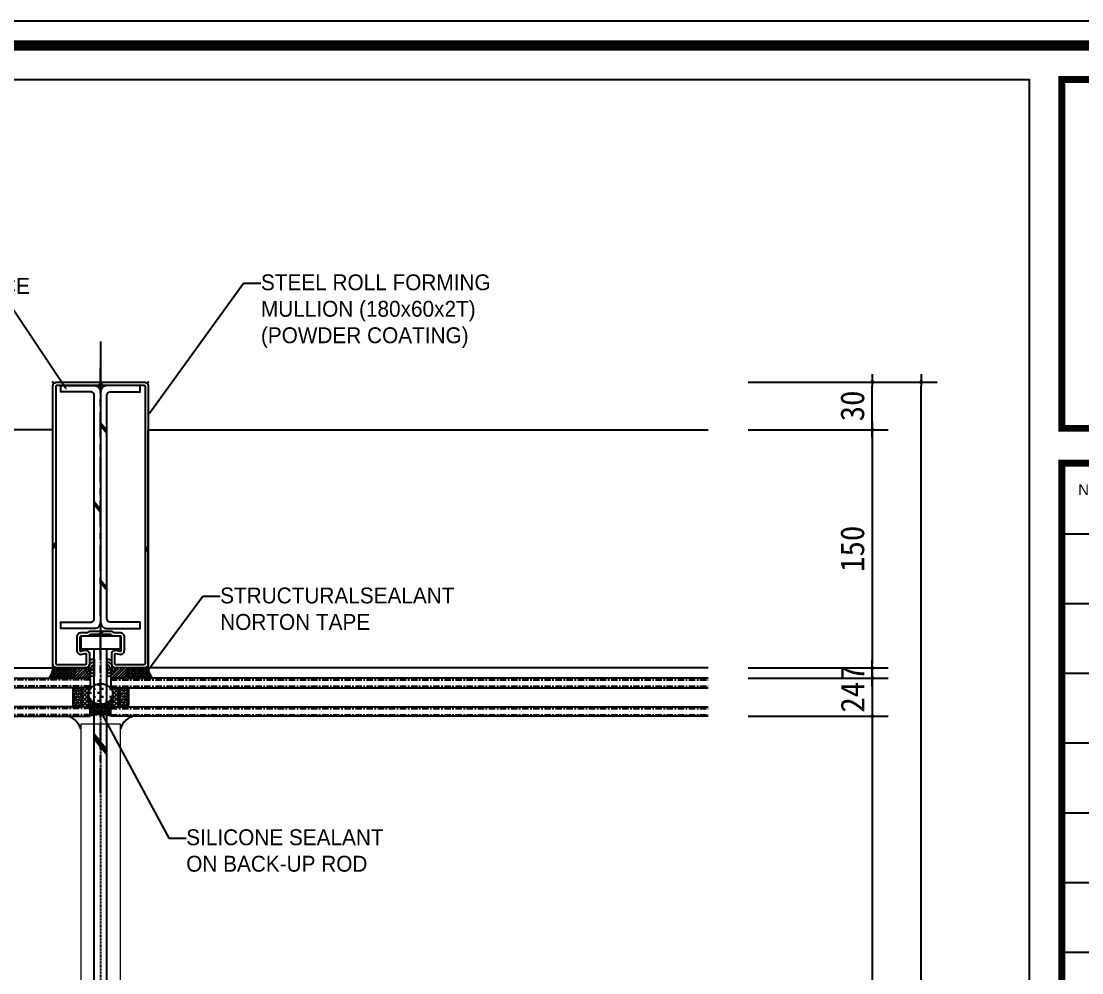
# Model space of a CAD drawing. Header units: millimetres. Extents: x 1664 to 41320, y 4122 to 31095.
# Drawn here: x 5896 to 6564, y 6052 to 6652 of the extents above; entities that cross this region are included whole.
import ezdxf
from ezdxf import colors
from ezdxf.entities.mleader import LeaderData, LeaderLine
from ezdxf.math import Vec2, Vec3

# ---------------------------------------------------------------- set-up
doc = ezdxf.new("R2010")
doc.units = ezdxf.units.MM
doc.linetypes.add('CENTER', pattern=[7, 4, -1, 1, -1])
doc.linetypes.add('PHANTOM', pattern=[25, 20, -1, 1, -1, 1, -1])
doc.layers.get('DEFPOINTS').update_dxf_attribs({"color": 150})
for name, color, linetype in [('00 GLASS', 4, 'Continuous'), ('3', 3, 'Continuous'), ('4', 7, 'Continuous'), ('6', 6, 'PHANTOM'), ('Glas-0.5', 4, 'Continuous'), ('nt', 34, 'Continuous'), ('SE', 2, 'Continuous'), ('TE 07', 7, 'Continuous'), ('진6_유리선', 3, 'Continuous'), ('진7_코킹선', 161, 'Continuous')]:
    doc.layers.add(name, color=color, linetype=linetype)
doc.styles.add('HY헤드라인M', font='H2HDRM.TTF')
doc.styles.get("Standard").update_dxf_attribs({"font": 'arial.ttf'})
doc.styles.add('돋움체', font='')
doc.styles.get('돋움체').set_extended_font_data('DotumChe')
doc.dimstyles.new('NDIM', dxfattribs={"dimscale": 5, "dimtxt": 3, "dimasz": 1.5, "dimexe": 2, "dimexo": 5, "dimgap": 1, "dimtad": 1, "dimdec": 0, "dimrnd": 0.25, "dimzin": 0, "dimdsep": 46, "dimlunit": 6, "dimtxsty": '돋움체', "dimblk1": '_CIDOT', "dimblk2": '_CIDOT', "dimsah": 1, "dimcen": 5, "dimclrd": 7, "dimclre": 7, "dimclrt": 3, "dimadec": 0, "dimazin": 0, "dimtfac": 1, "dimtdec": 0, "dimtix": 1, "dimtmove": 2, "dimatfit": 1, "dimfxl": 1, "dimtolj": 1, "dimtzin": 0, "dimarcsym": 0})

# ---------------------------------------------------------------- blocks, each defined once
blk = doc.blocks.new('Roll-180')
at = {"color": 4}
for p, q in [((0.34, 0), (-1.25, -2)), ((1.59, 0), (0, -2)), ((-28, -100.91), (-30, -103.42)), ((-28, -102.48), (-30, -105)), ((30, -103.42), (28, -105.94)), ((30, -105), (28, -107.52)), ((0.34, -157), (-1.25, -159)), ((1.59, -157), (0, -159))]:
    blk.add_line(p, q, dxfattribs=at)
for points in [[(27.5, 0, -0.414214), (30, -2.5), (30, -177.5, -0.414214), (27.5, -180), (9.5, -180, -0.414214), (7, -177.5), (7, -171.34, -0.489202), (10.12, -168.92), (12.38, -169.5, 0.489202), (13, -169.01), (13, -160.5, 0.414214), (12.5, -160), (8.54, -160, -0.198912), (6.77, -159.27), (6.65, -159.15, 0.198912), (6.29, -159), (0, -159), (-6.29, -159, 0.198912), (-6.65, -159.15), (-6.77, -159.27, -0.198912), (-8.54, -160), (-12.5, -160, 0.414214), (-13, -160.5), (-13, -169.01, 0.489202), (-12.38, -169.5), (-10.12, -168.92, -0.489202), (-7, -171.34), (-7, -177.5, -0.414214), (-9.5, -180), (-27.5, -180, -0.414214), (-30, -177.5), (-30, -2.5, -0.414214), (-27.5, 0)], [(0, -157), (-6.29, -157, 0.198912), (-8.06, -157.73), (-8.18, -157.85, -0.198912), (-8.54, -158), (-12.5, -158, 0.414214), (-15, -160.5), (-15, -169.01, 0.489202), (-11.88, -171.43), (-9.62, -170.86, -0.489202), (-9, -171.34), (-9, -177.5, -0.414214), (-9.5, -178), (-27.5, -178, -0.414214), (-28, -177.5), (-28, -2.5, -0.414214), (-27.5, -2), (27.5, -2, -0.414214), (28, -2.5), (28, -177.5, -0.414214), (27.5, -178), (9.5, -178, -0.414214), (9, -177.5), (9, -171.34, -0.489202), (9.62, -170.86), (11.88, -171.43, 0.489202), (15, -169.01), (15, -160.5, 0.414214), (12.5, -158), (8.54, -158, -0.198912), (8.18, -157.85), (8.06, -157.73, 0.198912), (6.29, -157)]]:
    blk.add_lwpolyline(points, format="xyb", close=True)
for p in [(-30, 0), (30, 0), (-30, -180), (0, -180), (30, -180)]:
    blk.add_point(p)
blk = doc.blocks.new('*X28')
at = {"color": 0}
for p, q in [((17818.9, 2697.13), (17818.5, 2696.9)), ((17818.9, 2695.88), (17818.5, 2696.11)), ((17818.9, 2693.38), (17818.5, 2693.15)), ((17819.44, 2696.82), (17818.9, 2697.13)), ((17819.44, 2696.19), (17818.9, 2695.88)), ((17819.44, 2693.07), (17818.9, 2693.38)), ((17819.44, 2696.82), (17819.44, 2696.19)), ((17819.98, 2695.25), (17819.44, 2694.94)), ((17819.44, 2694.94), (17819.44, 2694.32)), ((17819.98, 2694), (17819.44, 2694.32)), ((17819.44, 2693.07), (17819.44, 2692.92)), ((17819.98, 2697.75), (17819.69, 2697.92)), ((17820.27, 2697.92), (17819.98, 2697.75)), ((17820.52, 2694.94), (17819.98, 2695.25)), ((17820.52, 2694.32), (17819.98, 2694)), ((17821.06, 2697.13), (17820.52, 2696.82)), ((17820.52, 2696.82), (17820.52, 2696.19)), ((17821.06, 2695.88), (17820.52, 2696.19)), ((17820.52, 2694.94), (17820.52, 2694.32)), ((17821.06, 2693.38), (17820.52, 2693.07)), ((17820.52, 2693.07), (17820.52, 2692.44)), ((17821.06, 2692.13), (17820.52, 2692.44)), ((17821.61, 2696.82), (17821.06, 2697.13)), ((17821.61, 2696.19), (17821.06, 2695.88)), ((17821.61, 2693.07), (17821.06, 2693.38)), ((17821.61, 2692.44), (17821.06, 2692.13)), ((17821.61, 2696.82), (17821.61, 2696.19)), ((17822.15, 2695.25), (17821.61, 2694.94)), ((17821.61, 2694.94), (17821.61, 2694.32)), ((17822.15, 2694), (17821.61, 2694.32)), ((17821.61, 2693.07), (17821.61, 2692.44)), ((17822.15, 2697.75), (17821.86, 2697.92)), ((17822.44, 2697.92), (17822.15, 2697.75)), ((17822.69, 2694.94), (17822.15, 2695.25)), ((17822.69, 2694.32), (17822.15, 2694)), ((17823.23, 2697.13), (17822.69, 2696.82)), ((17822.69, 2696.82), (17822.69, 2696.19)), ((17823.23, 2695.88), (17822.69, 2696.19)), ((17822.69, 2694.94), (17822.69, 2694.32)), ((17823.23, 2693.38), (17822.69, 2693.07)), ((17822.69, 2693.07), (17822.69, 2692.44)), ((17823.23, 2692.13), (17822.69, 2692.44)), ((17823.5, 2696.97), (17823.23, 2697.13)), ((17823.5, 2696.03), (17823.23, 2695.88)), ((17823.5, 2693.22), (17823.23, 2693.38)), ((17823.5, 2692.28), (17823.23, 2692.13)), ((17818.9, 2689.63), (17818.5, 2689.4)), ((17818.9, 2688.38), (17818.5, 2688.61)), ((17819.44, 2689.32), (17818.9, 2689.63)), ((17819.44, 2688.69), (17818.9, 2688.38)), ((17819.98, 2691.5), (17819.44, 2691.19)), ((17819.44, 2691.19), (17819.44, 2690.57)), ((17819.98, 2690.25), (17819.44, 2690.57)), ((17819.44, 2689.32), (17819.44, 2688.69)), ((17819.98, 2687.75), (17819.44, 2687.44)), ((17819.44, 2687.44), (17819.44, 2686.92)), ((17820.52, 2691.19), (17819.98, 2691.5)), ((17820.52, 2690.57), (17819.98, 2690.25)), ((17820.52, 2687.44), (17819.98, 2687.75)), ((17820.52, 2691.19), (17820.52, 2690.57)), ((17821.06, 2689.63), (17820.52, 2689.32)), ((17820.52, 2689.32), (17820.52, 2688.69)), ((17821.06, 2688.38), (17820.52, 2688.69)), ((17820.52, 2687.44), (17820.52, 2686.92)), ((17821.61, 2689.32), (17821.06, 2689.63)), ((17821.61, 2688.69), (17821.06, 2688.38)), ((17822.15, 2691.5), (17821.61, 2691.19)), ((17821.61, 2691.19), (17821.61, 2690.57)), ((17822.15, 2690.25), (17821.61, 2690.57)), ((17821.61, 2689.32), (17821.61, 2688.69)), ((17822.15, 2687.75), (17821.61, 2687.44)), ((17821.61, 2687.44), (17821.61, 2686.92)), ((17822.69, 2691.19), (17822.15, 2691.5)), ((17822.69, 2690.57), (17822.15, 2690.25)), ((17822.69, 2687.44), (17822.15, 2687.75)), ((17822.69, 2691.19), (17822.69, 2690.57)), ((17823.23, 2689.63), (17822.69, 2689.32)), ((17822.69, 2689.32), (17822.69, 2688.69)), ((17823.23, 2688.38), (17822.69, 2688.69)), ((17822.69, 2687.44), (17822.69, 2686.92)), ((17823.5, 2689.47), (17823.23, 2689.63)), ((17823.5, 2688.53), (17823.23, 2688.38))]:
    blk.add_line(p, q, dxfattribs=at)
blk = doc.blocks.new('*X29')
at = {"color": 0}
for p, q in [((17827.57, 2694.63), (17823.79, 2698.42)), ((17824.91, 2698.42), (17823.96, 2697.46)), ((17827.56, 2698.42), (17824, 2694.85)), ((17827.78, 2695.98), (17824, 2692.2)), ((17827.45, 2692.11), (17824, 2695.56)), ((17827.46, 2693.01), (17824, 2689.55)), ((17827.72, 2689.19), (17824, 2692.91)), ((17827.97, 2696.89), (17826.44, 2698.42)), ((17827.55, 2690.45), (17823.52, 2686.42)), ((17827.83, 2686.42), (17824, 2690.26)), ((17825.18, 2686.42), (17824, 2687.6)), ((17827.92, 2688.17), (17826.17, 2686.42))]:
    blk.add_line(p, q, dxfattribs=at)
blk = doc.blocks.new('_CIDOT')
at = {"color": 0, "linetype": 'ByBlock'}
blk.add_line((2, 0), (-1, 0), dxfattribs=at)
at = {"color": 0, "linetype": 'ByBlock', "const_width": 0.5}
blk.add_lwpolyline([(-0.25, 0, 1), (0.25, 0, 1)], format="xyb", close=True, dxfattribs=at)
blk = doc.blocks.new('*D34')
at = {"color": 7, "lineweight": -2, "transparency": 16777216}
for p, q in [((6353.45, 6394.35), (6441.75, 6394.35)), ((6353.45, 6244.35), (6441.75, 6244.35))]:
    blk.add_line(p, q, dxfattribs=at)
at = {"color": 7, "linetype": 'ByBlock', "lineweight": -2, "transparency": 16777216}
blk.add_line((6431.75, 6391.85), (6431.75, 6246.85), dxfattribs=at)
at = {"layer": 'DEFPOINTS', "color": 0, "transparency": 16777216}
for p in [(6328.45, 6394.35, 5.03), (6328.45, 6244.35, 5.03), (6431.75, 6244.35)]:
    blk.add_point(p, dxfattribs=at)
at = {"color": 7, "lineweight": -2, "transparency": 16777216, "xscale": 2.5, "yscale": 2.5, "zscale": 2.5}
for p, rotation in [((6431.75, 6394.35), 90), ((6431.75, 6244.35), 270)]:
    blk.add_blockref('_CIDOT', p, dxfattribs=dict(at, rotation=rotation))
at = {"color": 3, "transparency": 16777216, "insert": (6419.24, 6319.35), "char_height": 15, "attachment_point": 5, "rotation": 90, "style": '돋움체'}
blk.add_mtext('\\A1;150', dxfattribs=at)
blk = doc.blocks.new('*D35')
at = {"color": 7, "linetype": 'ByBlock', "lineweight": -2, "transparency": 16777216}
for p, q in [((6431.75, 6240.35), (6431.75, 6242.85)), ((6431.75, 6237.85), (6431.75, 6213.85)), ((6431.75, 6211.35), (6431.75, 6208.85))]:
    blk.add_line(p, q, dxfattribs=at)
at = {"color": 7, "lineweight": -2, "transparency": 16777216}
for p, q in [((6353.45, 6237.85), (6441.75, 6237.85)), ((6353.45, 6213.85), (6441.75, 6213.85))]:
    blk.add_line(p, q, dxfattribs=at)
at = {"layer": 'DEFPOINTS', "color": 0, "transparency": 16777216}
for p in [(6328.45, 6237.85, 5.03), (6328.45, 6213.85, 5.03), (6431.75, 6213.85)]:
    blk.add_point(p, dxfattribs=at)
at = {"color": 7, "lineweight": -2, "transparency": 16777216, "xscale": 2.5, "yscale": 2.5, "zscale": 2.5}
for p, rotation in [((6431.75, 6237.85), 270), ((6431.75, 6213.85), 90)]:
    blk.add_blockref('_CIDOT', p, dxfattribs=dict(at, rotation=rotation))
at = {"color": 3, "transparency": 16777216, "insert": (6419.25, 6225.85), "char_height": 15, "attachment_point": 5, "rotation": 90, "style": '돋움체'}
blk.add_mtext('\\A1;24', dxfattribs=at)
blk = doc.blocks.new('*D36')
at = {"color": 7, "lineweight": -2, "transparency": 16777216}
for p, q in [((6353.45, 6213.85), (6441.75, 6213.85)), ((6353.46, 5713.85), (6441.75, 5713.85))]:
    blk.add_line(p, q, dxfattribs=at)
at = {"color": 7, "linetype": 'ByBlock', "lineweight": -2, "transparency": 16777216}
blk.add_line((6431.75, 6211.35), (6431.75, 5716.35), dxfattribs=at)
at = {"layer": 'DEFPOINTS', "color": 0, "transparency": 16777216}
for p in [(6328.45, 6213.85, 5.03), (6328.46, 5713.85, 7.82), (6431.75, 5713.85)]:
    blk.add_point(p, dxfattribs=at)
at = {"color": 7, "lineweight": -2, "transparency": 16777216, "xscale": 2.5, "yscale": 2.5, "zscale": 2.5}
for p, rotation in [((6431.75, 6213.85), 90), ((6431.75, 5713.85), 270)]:
    blk.add_blockref('_CIDOT', p, dxfattribs=dict(at, rotation=rotation))
at = {"color": 3, "transparency": 16777216, "insert": (6419.24, 5963.85), "char_height": 15, "attachment_point": 5, "rotation": 90, "style": '돋움체'}
blk.add_mtext('\\A1;500', dxfattribs=at)
blk = doc.blocks.new('*D38')
at = {"color": 7, "lineweight": -2, "transparency": 16777216}
for p, q in [((6353.45, 6424.35), (6472.49, 6424.35)), ((6353.46, 5613.85), (6472.49, 5613.85))]:
    blk.add_line(p, q, dxfattribs=at)
at = {"color": 7, "linetype": 'ByBlock', "lineweight": -2, "transparency": 16777216}
blk.add_line((6462.49, 5616.35), (6462.49, 6421.85), dxfattribs=at)
at = {"layer": 'DEFPOINTS', "color": 0, "transparency": 16777216}
for p in [(6328.45, 6424.35, 2.44), (6462.49, 6424.35), (6328.46, 5613.85, 7.81)]:
    blk.add_point(p, dxfattribs=at)
at = {"color": 7, "lineweight": -2, "transparency": 16777216, "xscale": 2.5, "yscale": 2.5, "zscale": 2.5}
for p, rotation in [((6462.49, 6424.35), 90), ((6462.49, 5613.85), 270)]:
    blk.add_blockref('_CIDOT', p, dxfattribs=dict(at, rotation=rotation))
at = {"color": 3, "transparency": 16777216, "insert": (6449.98, 6019.1), "char_height": 15, "attachment_point": 5, "rotation": 90, "style": '돋움체'}
blk.add_mtext('\\A1;811', dxfattribs=at)
blk = doc.blocks.new('*D39')
at = {"color": 7, "linetype": 'ByBlock', "lineweight": -2, "transparency": 16777216}
for p, q in [((6431.75, 6246.85), (6431.75, 6249.35)), ((6431.75, 6244.35), (6431.75, 6237.85)), ((6431.75, 6235.35), (6431.75, 6232.85))]:
    blk.add_line(p, q, dxfattribs=at)
at = {"color": 7, "lineweight": -2, "transparency": 16777216}
for p, q in [((6353.45, 6244.35), (6441.75, 6244.35)), ((6353.45, 6237.85), (6441.75, 6237.85))]:
    blk.add_line(p, q, dxfattribs=at)
at = {"layer": 'DEFPOINTS', "color": 0, "transparency": 16777216}
for p in [(6328.45, 6244.35, 5.03), (6328.45, 6237.85, 5.03), (6431.75, 6237.85)]:
    blk.add_point(p, dxfattribs=at)
at = {"color": 7, "lineweight": -2, "transparency": 16777216, "xscale": 2.5, "yscale": 2.5, "zscale": 2.5}
for p, rotation in [((6431.75, 6244.35), 270), ((6431.75, 6237.85), 90)]:
    blk.add_blockref('_CIDOT', p, dxfattribs=dict(at, rotation=rotation))
at = {"color": 3, "transparency": 16777216, "insert": (6419.25, 6241.1), "char_height": 15, "attachment_point": 5, "rotation": 90, "style": '돋움체'}
blk.add_mtext('\\A1;7', dxfattribs=at)
blk = doc.blocks.new('*D51')
at = {"color": 7, "lineweight": -2, "transparency": 16777216}
for p, q in [((6353.45, 6424.35), (6441.75, 6424.35)), ((6353.45, 6394.35), (6441.75, 6394.35))]:
    blk.add_line(p, q, dxfattribs=at)
at = {"color": 7, "linetype": 'ByBlock', "lineweight": -2, "transparency": 16777216}
blk.add_line((6431.75, 6396.85), (6431.75, 6421.85), dxfattribs=at)
at = {"layer": 'DEFPOINTS', "color": 0, "transparency": 16777216}
for p in [(6328.45, 6424.35), (6431.75, 6424.35), (6328.45, 6394.35, 2.59)]:
    blk.add_point(p, dxfattribs=at)
at = {"color": 7, "lineweight": -2, "transparency": 16777216, "xscale": 2.5, "yscale": 2.5, "zscale": 2.5}
for p, rotation in [((6431.75, 6424.35), 90), ((6431.75, 6394.35), 270)]:
    blk.add_blockref('_CIDOT', p, dxfattribs=dict(at, rotation=rotation))
at = {"color": 3, "transparency": 16777216, "insert": (6419.24, 6409.35), "char_height": 15, "attachment_point": 5, "rotation": 90, "style": '돋움체'}
blk.add_mtext('\\A1;30', dxfattribs=at)
blk = doc.blocks.new('180 reinforce 4t')
at = {"color": 4}
for p, q in [((0, 154.17), (4, 149.14)), ((0, 152.59), (4, 147.56)), ((-4, 104.43), (0, 99.4)), ((-4, 102.86), (0, 97.83)), ((0, 55.16), (4, 50.13)), ((0, 53.59), (4, 48.56))]:
    blk.add_line(p, q, dxfattribs=at)
at = {"layer": 'Glas-0.5', "color": 2, "flags": 128}
for points in [[(-4, 177.5, -0.414214), (0, 173.5), (0, 28.5, -0.414214), (-4, 24.5), (-25, 24.5), (-25, 28.5), (-6, 28.5, 0.414214), (-4, 30.5), (-4, 171.5, 0.414214), (-6, 173.5), (-25, 173.5), (-25, 177.5)], [(4, 177.5, 0.414214), (0, 173.5), (0, 28.5, 0.414214), (4, 24.5), (25, 24.5), (25, 28.5), (6, 28.5, -0.414214), (4, 30.5), (4, 171.5, -0.414214), (6, 173.5), (25, 173.5), (25, 177.5)]]:
    blk.add_lwpolyline(points, format="xyb", close=True, dxfattribs=at)
blk = doc.blocks.new('AL-TEMPLATE')
at = {"color": 9}
for p, q in [((2716.82, 1392.97), (2800.02, 1392.97)), ((2716.82, 1376.33), (2800.02, 1376.33)), ((2716.82, 1359.69), (2800.02, 1359.69)), ((2716.82, 1343.05), (2800.02, 1343.05)), ((2716.82, 1326.41), (2800.02, 1326.41)), ((2716.82, 1309.77), (2800.02, 1309.77)), ((2716.82, 1293.13), (2800.02, 1293.13))]:
    blk.add_line(p, q, dxfattribs=at)
for points, const_width in [([(1976.34, 1509.45), (2808.34, 1509.45), (2808.34, 927.05), (1976.34, 927.05)], 2.5), ([(2716.82, 1501.32), (2800.02, 1501.32), (2800.02, 1418.12), (2716.82, 1418.12)], 1.66), ([(2716.82, 1409.8), (2800.02, 1409.8), (2800.02, 1026.89), (2716.82, 1026.89)], 1.66)]:
    blk.add_lwpolyline(points, close=True, dxfattribs=dict(at, const_width=const_width))
at = {"layer": 'nt', "color": 254, "linetype": 'Continuous', "ltscale": 2}
blk.add_lwpolyline([(1972.34, 1515.25), (1972.34, 921.25), (2812.34, 921.25), (2812.34, 1515.25)], close=True, dxfattribs=at)
at = {"layer": 'TE 07'}
blk.add_lwpolyline([(1984.07, 1501.32), (2709.08, 1501.32), (2709.08, 935.18), (1984.07, 935.18)], close=True, dxfattribs=at)
at = {"color": 9, "insert": (2720.76, 1404.73), "char_height": 2.556, "width": 438.9676, "attachment_point": 1}
blk.add_mtext('NOTE', dxfattribs=at)

msp = doc.modelspace()

# ---------------------------------------------------------------- hatches: boundary and pattern name
h = msp.add_hatch()
h.set_pattern_fill('ANSI31', color=3, scale=10, angle=90, style=0)
h.set_pattern_definition([(45, (6807.8389, 5536.8433), (0.8838835, -0.8838835), [])])
h.paths.add_polyline_path([(5939.1641, 6237.8504), (5929.1641, 6237.8504), (5929.1641, 6244.3504), (5939.1641, 6244.3504)])
h = msp.add_hatch()
h.set_pattern_fill('ANSI31', color=3, scale=10, angle=90, style=0)
h.set_pattern_definition([(45, (6787.8756, 5536.8433), (0.8838835, -0.8838835), [])])
h.paths.add_polyline_path([(5952.2008, 6237.8504), (5962.2008, 6237.8504), (5962.2008, 6244.3504), (5952.2008, 6244.3504)])
at = {"layer": '6'}
h = msp.add_hatch(dxfattribs=at)
h.set_pattern_fill('ANSI37', color=6, scale=10, style=0)
h.set_pattern_definition([(45, (5903.1641, 6392.3504), (-0.883883, 0.883883), []), (135, (5903.1641, 6392.3504), (-0.883883, -0.883883), [])])
edge = h.paths.add_edge_path()
edge.add_line((5915.6825, 6244.3504), (5929.1641, 6244.3504))
edge.add_line((5929.1641, 6244.3504), (5929.1641, 6237.8504))
edge.add_line((5929.1641, 6237.8504), (5913.0125, 6237.8504))
edge.add_arc((5905.079, 6244.9075), 10.6181, 318.3456965, 356.9923166)
h = msp.add_hatch(dxfattribs=at)
h.set_pattern_fill('ANSI37', color=6, scale=10, style=0)
h.set_pattern_definition([(45, (5883.2008, 6392.3504), (-0.8838835, 0.8838835), []), (135, (5883.2008, 6392.3504), (-0.8838835, -0.8838835), [])])
edge = h.paths.add_edge_path()
edge.add_line((5975.6825, 6244.3504), (5962.2008, 6244.3504))
edge.add_line((5962.2008, 6244.3504), (5962.2008, 6237.8504))
edge.add_line((5962.2008, 6237.8504), (5978.3524, 6237.8504))
edge.add_arc((5986.2859, 6244.9075), 10.6181, 183.0076834, 221.6543035, ccw=False)
h = msp.add_hatch(dxfattribs=at)
h.set_pattern_fill('CROSS', color=256, scale=10, style=0)
h.set_pattern_definition([(0, (-3928.707, -456253.8785), (2.5, 2.5), [1.25, -3.75]), (90, (-3928.082, -456254.5035), (-2.5, 2.5), [1.25, -3.75])])
edge = h.paths.add_edge_path()
edge.add_ellipse((5945.6825, 6227.8504), major_axis=(-7.5, 0), ratio=0.86328163, start_angle=0, end_angle=360)
h = msp.add_hatch(dxfattribs=at)
h.set_pattern_fill('ANSI37', color=256, scale=10, angle=270, style=0)
h.set_pattern_definition([(315, (5906.0182, 6227.8504), (0.883883, 0.883883), []), (45, (5906.0182, 6227.8504), (-0.883883, 0.883883), [])])
edge = h.paths.add_edge_path()
edge.add_line((5952.8008, 6213.8504), (5952.2008, 6214.4504))
edge.add_line((5952.2008, 6214.4504), (5952.2008, 6219.2504))
edge.add_line((5952.2008, 6219.2504), (5952.8008, 6219.8504))
edge.add_line((5952.8008, 6219.8504), (5953.1825, 6219.8504))
edge.add_line((5953.1825, 6219.8504), (5953.1825, 6227.8504))
edge.add_line((5953.1825, 6227.8504), (5953.1734, 6227.5327))
edge.add_line((5953.1734, 6227.5327), (5953.1464, 6227.2158))
edge.add_line((5953.1464, 6227.2158), (5953.1013, 6226.9004))
edge.add_line((5953.1013, 6226.9004), (5953.0384, 6226.5872))
edge.add_line((5953.0384, 6226.5872), (5952.9577, 6226.2772))
edge.add_line((5952.9577, 6226.2772), (5952.8595, 6225.9709))
edge.add_line((5952.8595, 6225.9709), (5952.744, 6225.6691))
edge.add_line((5952.744, 6225.6691), (5952.6116, 6225.3727))
edge.add_line((5952.6116, 6225.3727), (5952.4624, 6225.0821))
edge.add_line((5952.4624, 6225.0821), (5952.2969, 6224.7983))
edge.add_line((5952.2969, 6224.7983), (5952.1154, 6224.5218))
edge.add_line((5952.1154, 6224.5218), (5951.9185, 6224.2533))
edge.add_line((5951.9185, 6224.2533), (5951.7065, 6223.9935))
edge.add_line((5951.7065, 6223.9935), (5951.48, 6223.7429))
edge.add_line((5951.48, 6223.7429), (5951.2396, 6223.5023))
edge.add_line((5951.2396, 6223.5023), (5950.9858, 6223.2721))
edge.add_line((5950.9858, 6223.2721), (5950.7192, 6223.053))
edge.add_line((5950.7192, 6223.053), (5950.4404, 6222.8454))
edge.add_line((5950.4404, 6222.8454), (5950.1502, 6222.6499))
edge.add_line((5950.1502, 6222.6499), (5949.8492, 6222.4669))
edge.add_line((5949.8492, 6222.4669), (5949.5382, 6222.2969))
edge.add_line((5949.5382, 6222.2969), (5949.2179, 6222.1403))
edge.add_line((5949.2179, 6222.1403), (5948.8891, 6221.9974))
edge.add_line((5948.8891, 6221.9974), (5948.5526, 6221.8686))
edge.add_line((5948.5526, 6221.8686), (5948.2091, 6221.7542))
edge.add_line((5948.2091, 6221.7542), (5947.8596, 6221.6546))
edge.add_line((5947.8596, 6221.6546), (5947.5048, 6221.5698))
edge.add_line((5947.5048, 6221.5698), (5947.1456, 6221.5002))
edge.add_line((5947.1456, 6221.5002), (5946.7829, 6221.4458))
edge.add_line((5946.7829, 6221.4458), (5946.4176, 6221.4069))
edge.add_line((5946.4176, 6221.4069), (5946.0505, 6221.3836))
edge.add_line((5946.0505, 6221.3836), (5945.6825, 6221.3758))
edge.add_line((5945.6825, 6221.3758), (5945.3145, 6221.3836))
edge.add_line((5945.3145, 6221.3836), (5944.9473, 6221.4069))
edge.add_line((5944.9473, 6221.4069), (5944.582, 6221.4458))
edge.add_line((5944.582, 6221.4458), (5944.2193, 6221.5002))
edge.add_line((5944.2193, 6221.5002), (5943.8601, 6221.5698))
edge.add_line((5943.8601, 6221.5698), (5943.5053, 6221.6546))
edge.add_line((5943.5053, 6221.6546), (5943.1558, 6221.7542))
edge.add_line((5943.1558, 6221.7542), (5942.8123, 6221.8686))
edge.add_line((5942.8123, 6221.8686), (5942.4758, 6221.9974))
edge.add_line((5942.4758, 6221.9974), (5942.147, 6222.1403))
edge.add_line((5942.147, 6222.1403), (5941.8267, 6222.2969))
edge.add_line((5941.8267, 6222.2969), (5941.5157, 6222.4669))
edge.add_line((5941.5157, 6222.4669), (5941.2147, 6222.6499))
edge.add_line((5941.2147, 6222.6499), (5940.9245, 6222.8454))
edge.add_line((5940.9245, 6222.8454), (5940.6458, 6223.053))
edge.add_line((5940.6458, 6223.053), (5940.3792, 6223.2721))
edge.add_line((5940.3792, 6223.2721), (5940.1253, 6223.5023))
edge.add_line((5940.1253, 6223.5023), (5939.8849, 6223.7429))
edge.add_line((5939.8849, 6223.7429), (5939.6584, 6223.9935))
edge.add_line((5939.6584, 6223.9935), (5939.4464, 6224.2533))
edge.add_line((5939.4464, 6224.2533), (5939.2495, 6224.5218))
edge.add_line((5939.2495, 6224.5218), (5939.0681, 6224.7983))
edge.add_line((5939.0681, 6224.7983), (5938.9025, 6225.0821))
edge.add_line((5938.9025, 6225.0821), (5938.7534, 6225.3727))
edge.add_line((5938.7534, 6225.3727), (5938.6209, 6225.6691))
edge.add_line((5938.6209, 6225.6691), (5938.5054, 6225.9709))
edge.add_line((5938.5054, 6225.9709), (5938.4072, 6226.2772))
edge.add_line((5938.4072, 6226.2772), (5938.3266, 6226.5872))
edge.add_line((5938.3266, 6226.5872), (5938.2636, 6226.9004))
edge.add_line((5938.2636, 6226.9004), (5938.2186, 6227.2158))
edge.add_line((5938.2186, 6227.2158), (5938.1915, 6227.5327))
edge.add_line((5938.1915, 6227.5327), (5938.1825, 6227.8504))
edge.add_line((5938.1825, 6227.8504), (5938.1825, 6219.8504))
edge.add_line((5938.1825, 6219.8504), (5938.5641, 6219.8504))
edge.add_line((5938.5641, 6219.8504), (5939.1641, 6219.2504))
edge.add_line((5939.1641, 6219.2504), (5939.1641, 6214.4504))
edge.add_line((5939.1641, 6214.4504), (5938.5641, 6213.8504))
edge.add_arc((5945.6825, 6192.3858), 22.6141, 71.6527623, 108.3472377, ccw=False)

# ---------------------------------------------------------------- linework, layer by layer
at = {"color": 1, "linetype": 'CENTER', "ltscale": 0.3}
msp.add_line((5945.6825, 6449.8439, 2.589), (5945.6825, 5602.3914, 2.589), dxfattribs=at)
at = {"color": 1}
for p, q in [((5941.6825, 6249.7504, 2.589), (5941.6825, 6238.9504, 2.589)), ((5949.6825, 6249.7504, 2.589), (5949.6825, 6238.9504, 2.589))]:
    msp.add_line(p, q, dxfattribs=at)
at = {"color": 4}
for p, q in [((5941.6825, 6202.8973, 2.589), (5949.6825, 6192.8368, 2.589)), ((5941.6825, 6201.3208, 2.589), (5949.6825, 6191.2602, 2.589)), ((5941.6825, 6199.7442, 2.589), (5949.6825, 6189.6836, 2.589))]:
    msp.add_line(p, q, dxfattribs=at)
at = {"color": 1, "linetype": 'CENTER', "ltscale": 4, "elevation": 2.589}
msp.add_lwpolyline([(5945.6825, 6165.3504), (5945.6825, 6434.3504)], dxfattribs=at)
at = {"color": 8, "elevation": 2.589}
for points in [[(5536.1968, 6244.3504), (5915.6825, 6244.3504), (5915.6728, 6394.3504), (5536.1968, 6394.3504)], [(6328.4549, 6244.3504), (5975.6825, 6244.3504), (5975.6921, 6394.3504), (6328.4549, 6394.3504)]]:
    msp.add_lwpolyline(points, dxfattribs=at)
at = {"color": 3, "elevation": 2.589}
for points in [[(5939.1641, 6237.8504), (5929.1641, 6237.8504), (5929.1641, 6244.3504), (5939.1641, 6244.3504)], [(5952.2008, 6237.8504), (5962.2008, 6237.8504), (5962.2008, 6244.3504), (5952.2008, 6244.3504)]]:
    msp.add_lwpolyline(points, close=True, dxfattribs=at)
at = {"color": 1}
for centre, radius, start, end in [((5941.6825, 6244.3504, 2.589), 3.6, 90, 270), ((5941.6825, 6244.3504, 2.589), 5.4, 90, 123.748988), ((5941.6825, 6244.3504, 2.589), 1.8, 90, 270), ((5949.6825, 6244.3504, 2.589), 5.4, 56.251012, 90), ((5949.6825, 6244.3504, 2.589), 3.6, 270, 90), ((5949.6825, 6244.3504, 2.589), 1.8, 270, 90), ((5941.6825, 6244.3504, 2.589), 5.4, 179.9787707, 270), ((5949.6825, 6244.3504, 2.589), 5.4, 270, 0.0212293)]:
    msp.add_arc(centre, radius, start, end, dxfattribs=at)
at = {"layer": '00 GLASS', "elevation": 2.589}
for points in [[(5536.1968, 6237.8504), (5938.5641, 6237.8504), (5939.1641, 6237.2504), (5939.1641, 6232.4504), (5938.5641, 6231.8504), (5536.1968, 6231.8504)], [(6328.4549, 6237.8504), (5952.8008, 6237.8504), (5952.2008, 6237.2504), (5952.2008, 6232.4504), (5952.8008, 6231.8504), (6328.4549, 6231.8504)], [(5536.1968, 6213.8504), (5938.5641, 6213.8504), (5939.1641, 6214.4504), (5939.1641, 6219.2504), (5938.5641, 6219.8504), (5536.1968, 6219.8504)], [(6328.4549, 6213.8504), (5952.8008, 6213.8504), (5952.2008, 6214.4504), (5952.2008, 6219.2504), (5952.8008, 6219.8504), (6328.4549, 6219.8504)]]:
    msp.add_lwpolyline(points, dxfattribs=at)
at = {"layer": '3', "color": 3, "elevation": 2.589}
msp.add_lwpolyline([(5958.1825, 6256.3504), (5958.1825, 6264.3504), (5933.1825, 6264.3504), (5933.1825, 6256.3504)], close=True, dxfattribs=at)
for points in [[(5941.6825, 5709.8504), (5941.6825, 6256.3504)], [(5949.6825, 5709.8504), (5949.6825, 6256.3504)]]:
    msp.add_lwpolyline(points, dxfattribs=at)
at = {"layer": '6', "color": 6, "elevation": 2.589}
for points in [[(5915.6825, 6244.3504), (5929.1641, 6244.3504), (5929.1641, 6237.8504), (5913.0125, 6237.8504, 0.17024441)], [(5975.6825, 6244.3504), (5962.2008, 6244.3504), (5962.2008, 6237.8504), (5978.3524, 6237.8504, -0.17024441)]]:
    msp.add_lwpolyline(points, format="xyb", close=True, dxfattribs=at)
at = {"layer": '6'}
for centre, radius, start, end in [((5957.0521, 6225.8504, 2.589), 19.4372, 162.0199198, 197.9800802), ((5934.3129, 6225.8504, 2.589), 19.4372, 342.0199198, 17.9800802), ((5921.7663, 6202.4891, 2.589), 11.9162, 16.6570044, 72.4462596), ((5945.6825, 6192.4309, 2.589), 22.5713, 71.6167566, 108.3832434), ((5969.5986, 6202.4891, 2.589), 11.9162, 107.5537404, 163.3429932)]:
    msp.add_arc(centre, radius, start, end, dxfattribs=at)
msp.add_ellipse((5945.6825, 6227.8504, 2.589), major_axis=(-7.5, 0), ratio=0.86328163, dxfattribs=at)
at = {"layer": 'SE', "color": 0, "lineweight": 13, "elevation": 2.589}
msp.add_lwpolyline([(5933.1825, 5713.8504), (5958.1825, 5713.8504), (5958.1825, 6208.8504), (5933.1825, 6208.8504)], close=True, dxfattribs=at)
at = {"layer": '진6_유리선', "color": 8, "linetype": 'CENTER'}
for p, q in [((5939.1641, 6236.8504, 2.589), (5536.1968, 6236.8504, 2.589)), ((5939.1641, 6232.8504, 2.589), (5536.1968, 6232.8504, 2.589)), ((5952.2008, 6236.8504, 2.589), (6328.4549, 6236.8504, 2.589)), ((5952.2008, 6232.8504, 2.589), (6328.4549, 6232.8504, 2.589)), ((5939.1641, 6218.8504, 2.589), (5536.1968, 6218.8504, 2.589)), ((5939.1641, 6214.8504, 2.589), (5536.1968, 6214.8504, 2.589)), ((5952.2008, 6218.8504, 2.589), (6328.4549, 6218.8504, 2.589)), ((5952.2008, 6214.8504, 2.589), (6328.4549, 6214.8504, 2.589))]:
    msp.add_line(p, q, dxfattribs=at)
at = {"layer": '진7_코킹선', "elevation": 2.589}
for points in [[(5933.1641, 6219.8504), (5934.1641, 6220.8504), (5934.1641, 6230.8504), (5933.1641, 6231.8504), (5929.1641, 6231.8504), (5928.1641, 6230.8504), (5928.1641, 6226.1504, 0.41421356), (5928.4641, 6225.8504, 0.41421356), (5928.1641, 6225.5504), (5928.1641, 6220.8504), (5929.1641, 6219.8504)], [(5958.2008, 6219.8504), (5957.2008, 6220.8504), (5957.2008, 6230.8504), (5958.2008, 6231.8504), (5962.2008, 6231.8504), (5963.2008, 6230.8504), (5963.2008, 6226.1504, -0.41421356), (5962.9008, 6225.8504, -0.41421356), (5963.2008, 6225.5504), (5963.2008, 6220.8504), (5962.2008, 6219.8504)]]:
    msp.add_lwpolyline(points, format="xyb", close=True, dxfattribs=at)
for points in [[(5929.6641, 6226.3504), (5928.6641, 6226.3504), (5928.6641, 6230.6433), (5929.3712, 6231.3504), (5932.957, 6231.3504), (5933.6641, 6230.6433), (5933.6641, 6221.0575), (5932.957, 6220.3504), (5929.3712, 6220.3504), (5928.6641, 6221.0575), (5928.6641, 6225.3504), (5929.6641, 6225.3504)], [(5961.7008, 6226.3504), (5962.7008, 6226.3504), (5962.7008, 6230.6433), (5961.9937, 6231.3504), (5958.4079, 6231.3504), (5957.7008, 6230.6433), (5957.7008, 6221.0575), (5958.4079, 6220.3504), (5961.9937, 6220.3504), (5962.7008, 6221.0575), (5962.7008, 6225.3504), (5961.7008, 6225.3504)]]:
    msp.add_lwpolyline(points, close=True, dxfattribs=at)

# ---------------------------------------------------------------- block references
at = {"color": 8}
msp.add_blockref('Roll-180', (5945.6825, 6424.3504, 2.589), dxfattribs=at)
msp.add_blockref('180 reinforce 4t', (5945.6825, 6244.6504, 2.589))
at = {"layer": '4', "xscale": 2.64, "yscale": 2.64, "zscale": 2.64}
msp.add_blockref('AL-TEMPLATE', (-621.3618, 2651.3889), dxfattribs=at)
at = {"layer": '6'}
msp.add_blockref('*X29', (-11889.8335, 3533.429, 2.589), dxfattribs=at)
at = {"layer": '6', "xscale": -1}
msp.add_blockref('*X29', (23781.1984, 3533.429, 2.589), dxfattribs=at)
at = {"layer": '진7_코킹선', "linetype": 'Continuous'}
msp.add_blockref('*X28', (-11889.8335, 3533.429, 2.589), dxfattribs=at)
at = {"layer": '진7_코킹선', "linetype": 'Continuous', "xscale": -1}
msp.add_blockref('*X28', (23781.1984, 3533.429, 2.589), dxfattribs=at)

# ---------------------------------------------------------------- dimensions: what is measured, and where the dimension line sits
at = {"color": 252}
dim = msp.add_linear_dim(base=(6462.4945313567, 6424.3503777218, -2.43932082), p1=(6328.4616532788, 5613.8503775193, 5.3749301513), p2=(6328.4549457834, 6424.3503777218), angle=90, dimstyle='NDIM', override={"dimasz": 0.5, "dimfxl": 1.5}, dxfattribs=at)
dim.commit()
dim.dimension.update_dxf_attribs({"geometry": '*D38', "text_midpoint": (6449.9845446723, 6019.1003776206, -2.43932082)})
for base, p1, p2, picture, middle in [((6431.7523, 6424.3504), (6328.4549, 6394.3504, 2.589), (6328.4549, 6424.3504), '*D51', (6419.2423, 6409.3504)), ((6431.7523, 6244.3504, -2.4393), (6328.4549, 6394.3504, 2.589), (6328.4549, 6244.3504, 2.589), '*D34', (6419.2423, 6319.3504, -2.4393)), ((6431.7522582, 6237.8503776, -2.4393208), (6328.4549458, 6244.3503777, 2.5889502), (6328.4549458, 6237.8503776, 2.5889502), '*D39', (6419.2522582, 6241.1003777, -2.4393208)), ((6431.7523, 6213.8504, -2.4393), (6328.4549, 6237.8504, 2.589), (6328.4549, 6213.8504, 2.589), '*D35', (6419.2523, 6225.8504, -2.4393)), ((6431.7523, 5713.8504, -2.4393), (6328.4549, 6213.8504, 2.589), (6328.4617, 5713.8504, 5.3852), '*D36', (6419.2423, 5963.8504, -2.4393))]:
    dim = msp.add_linear_dim(base=base, p1=p1, p2=p2, angle=90, dimstyle='NDIM', override={"dimasz": 0.5, "dimfxl": 1.5})
    dim.commit()
    dim.dimension.update_dxf_attribs({"geometry": picture, "text_midpoint": middle})

# ---------------------------------------------------------------- leaders
ml = msp.add_multileader_mtext('Standard')
ml.set_content('4T STEEL REINFORCE', color=256, style='HY헤드라인M')
ml.set_leader_properties(color=1, linetype='ByLayer', lineweight=-1)
ml.build(insert=Vec2(0, 0))
ml.multileader.update_dxf_attribs({"dogleg_length": 6, "arrow_head_size": 1.5})
ctx = ml.context
ctx.base_point, ctx.char_height, ctx.arrow_head_size, ctx.landing_gap_size, ctx.plane_origin = Vec3(5760.0643, 6484.4576), 10, 1.5, 0.09, Vec3(5921.3347, 6425.1386)
notes = []
notes.append((ctx, [(0, (1, 1, 0), (5880.8406, 6484.4576), (-1, 0), 20.4407, [(0, [(5924.6739, 6419.0943)], 0, [])])]))
ctx.mtext.insert, ctx.mtext.width, ctx.mtext.flow_direction = Vec3(5760.1543, 6489.9324), 141.791985, 5
ml = msp.add_multileader_mtext('Standard')
ml.set_content('STEEL ROLL FORMING\\PMULLION (180x60x2T)\\P(POWDER COATING)', color=256, style='HY헤드라인M')
ml.set_leader_properties(color=1, linetype='ByLayer', lineweight=-1)
ml.build(insert=Vec2(0, 0))
ml.multileader.update_dxf_attribs({"dogleg_length": 6, "arrow_head_size": 1.5})
ctx = ml.context
ctx.base_point, ctx.char_height, ctx.arrow_head_size, ctx.landing_gap_size, ctx.plane_origin = Vec3(6046.5782, 6486.6215, 2.589), 10, 1.5, 0.09, Vec3(5984.4088, 6493.4181, 2.589)
notes.append((ctx, [(0, (1, 1, 0), (6035.6613, 6486.6215, 2.589), (1, 0), 10.9169, [(0, [(5975.6825, 6403.6345, 2.589)], 0, [])])]))
ctx.mtext.insert, ctx.mtext.flow_direction = Vec3(6046.6682, 6492.1887, 2.589), 5
ml = msp.add_multileader_mtext('Standard')
ml.set_content('STRUCTURALSEALANT\\PNORTON TAPE', color=256, style='HY헤드라인M')
ml.set_leader_properties(color=1, linetype='ByLayer', lineweight=-1)
ml.build(insert=Vec2(0, 0))
ml.multileader.update_dxf_attribs({"dogleg_length": 6, "arrow_head_size": 1.5})
ctx = ml.context
ctx.base_point, ctx.char_height, ctx.arrow_head_size, ctx.landing_gap_size, ctx.plane_origin = Vec3(6020.9059, 6289.4772, 2.589), 10, 1.5, 0.09, Vec3(5973.628, 6244.3696, 2.589)
notes.append((ctx, [(0, (1, 1, 0), (6009.989, 6289.4772, 2.589), (1, 0), 10.9169, [(0, [(5973.628, 6240.3696, 2.589)], 0, [])])]))
ctx.mtext.insert, ctx.mtext.flow_direction = Vec3(6020.9959, 6294.9458, 2.589), 5
ml = msp.add_multileader_mtext('Standard')
ml.set_content('SILICONE SEALANT\\PON BACK-UP ROD', color=256, style='HY헤드라인M')
ml.set_leader_properties(color=1, linetype='ByLayer', lineweight=-1)
ml.build(insert=Vec2(0, 0))
ml.multileader.update_dxf_attribs({"dogleg_length": 6, "arrow_head_size": 1.5})
ctx = ml.context
ctx.base_point, ctx.char_height, ctx.arrow_head_size, ctx.landing_gap_size, ctx.plane_origin = Vec3(5999.5167, 6137.185, 2.589), 10, 1.5, 0.09, Vec3(5938.8073, 6195.9919, 2.589)
notes.append((ctx, [(0, (1, 1, 0), (5988.5998, 6137.185, 2.589), (1, 0), 10.9169, [(0, [(5945.6921, 6216.738, 2.589)], 0, [])])]))
ctx.mtext.insert, ctx.mtext.flow_direction = Vec3(5999.6067, 6142.6597, 2.589), 5
for ctx, leaders in notes:
    for number, flags, end, landing, length, lines in leaders:
        leader = LeaderData()
        leader.index, (leader.has_last_leader_line, leader.has_dogleg_vector, leader.attachment_direction) = number, flags
        leader.last_leader_point, leader.dogleg_vector, leader.dogleg_length = Vec3(end), Vec3(landing), length
        for number, points, colour, breaks in lines:
            line = LeaderLine()
            line.index, line.vertices, line.color, line.breaks = number, Vec3.list(points), colors.encode_raw_color(colour), breaks
            leader.lines.append(line)
        ctx.leaders.append(leader)

doc.saveas('drawing.dxf')
